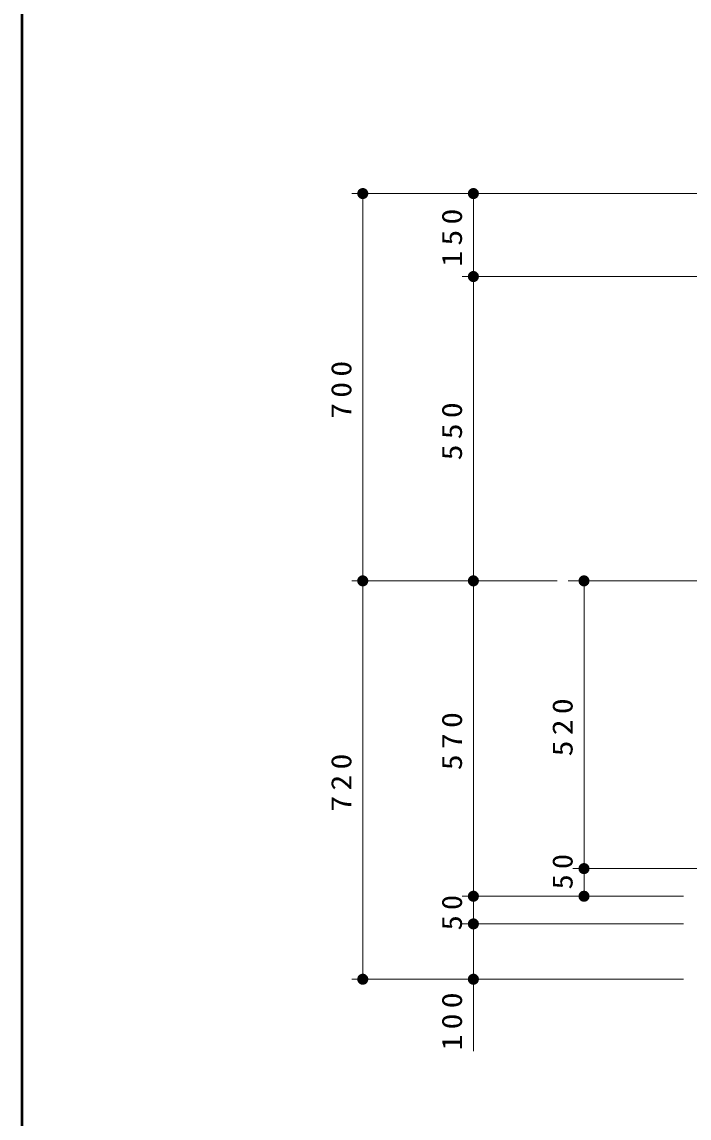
# Model space of a CAD drawing. Units: millimetres on the paper, with parts at other scales. Extents: x -385 to 0, y 0 to 267.
# Drawn here: x -385 to -324.7, y 55.6 to 154.7 of the extents above; entities that cross this region are included whole.
import ezdxf

# ---------------------------------------------------------------- set-up
doc = ezdxf.new("R2010")
doc.units = ezdxf.units.MM
doc.layers.add('LY_1', color=7, linetype='Continuous', lineweight=13)
doc.layers.add('LY_2', color=7, linetype='Continuous', lineweight=13)
doc.styles.add('ＭＳ ゴシック', font='')
doc.styles.get('ＭＳ ゴシック').set_extended_font_data('MS Gothic')

# ---------------------------------------------------------------- blocks, each defined once
blk = doc.blocks.new('filled_dot')
at = {"color": 0, "linetype": 'Continuous', "lineweight": -2, "const_width": 1.25}
blk.add_lwpolyline([(-0.625, 0, 1), (0.625, 0, 1)], format="xyb", close=True, dxfattribs=at)

msp = doc.modelspace()

# ---------------------------------------------------------------- linework, layer by layer
at = {"layer": 'LY_1'}
for p, q in [((-311.938, 139.159), (-355.188, 139.159)), ((-354.188, 104.159), (-354.188, 139.159)), ((-311.938, 139.159), (-345.188, 139.159)), ((-344.188, 131.659), (-344.188, 139.159)), ((-310.764, 131.659), (-345.188, 131.659)), ((-344.188, 104.159), (-344.188, 131.659)), ((-336.615, 104.159), (-355.188, 104.159)), ((-354.188, 68.159), (-354.188, 104.159)), ((-336.615, 104.159), (-345.188, 104.159)), ((-344.188, 75.659), (-344.188, 104.159)), ((-335.615, 104.159), (-321.188, 104.159)), ((-334.188, 78.159), (-334.188, 104.159)), ((-317.188, 78.159), (-335.188, 78.159)), ((-334.188, 75.659), (-334.188, 78.159)), ((-335.188, 75.659), (-345.188, 75.659)), ((-344.188, 73.159), (-344.188, 75.659)), ((-325.188, 75.659), (-335.188, 75.659)), ((-325.188, 73.159), (-345.188, 73.159)), ((-344.188, 61.663), (-344.188, 73.159)), ((-325.188, 68.159), (-355.188, 68.159)), ((-325.188, 68.159), (-345.188, 68.159))]:
    msp.add_line(p, q, dxfattribs=at)
at = {"layer": 'LY_2', "lineweight": 50}
msp.add_line((-385, 267), (-385, 0), dxfattribs=at)

# ---------------------------------------------------------------- block references
at = {"layer": 'LY_1', "xscale": 0.4, "yscale": 0.4}
for p, rotation in [((-354.188, 139.159), 270), ((-344.188, 139.159), 270), ((-344.188, 131.659), 270), ((-344.188, 131.659), 90), ((-354.188, 104.159), 90), ((-354.188, 104.159), 270), ((-344.188, 104.159), 270), ((-344.188, 104.159), 90), ((-334.188, 104.159), 270), ((-334.188, 78.159), 90), ((-334.188, 78.159), 270), ((-344.188, 75.659), 90), ((-344.188, 75.659), 270), ((-334.188, 75.659), 90), ((-344.188, 73.159), 90), ((-344.188, 73.159), 270), ((-354.188, 68.159), 90), ((-344.188, 68.159), 90)]:
    msp.add_blockref('filled_dot', p, dxfattribs=dict(at, rotation=rotation))

# ---------------------------------------------------------------- texts
at = {"layer": 'LY_1', "char_height": 1.833, "attachment_point": 8, "rotation": 90, "style": 'ＭＳ ゴシック'}
for s, insert in [('\\T1.33;\\W1.15;150', (-345.188, 135.409)), ('\\T1.33;\\W1.15;700', (-355.188, 121.659)), ('\\T1.33;\\W1.15;550', (-345.188, 117.909)), ('\\T1.33;\\W1.15;520', (-335.188, 91.159)), ('\\T1.33;\\W1.15;570', (-345.188, 89.909)), ('\\T1.33;\\W1.15;720', (-355.188, 86.159)), ('\\T1.34;\\W1.1;50', (-335.188, 78.111)), ('\\T1.34;\\W1.1;50', (-345.188, 74.409)), ('\\T1.33;\\W1.15;100', (-345.188, 64.58))]:
    msp.add_mtext(s, dxfattribs=dict(at, insert=insert))

doc.saveas('drawing.dxf')
